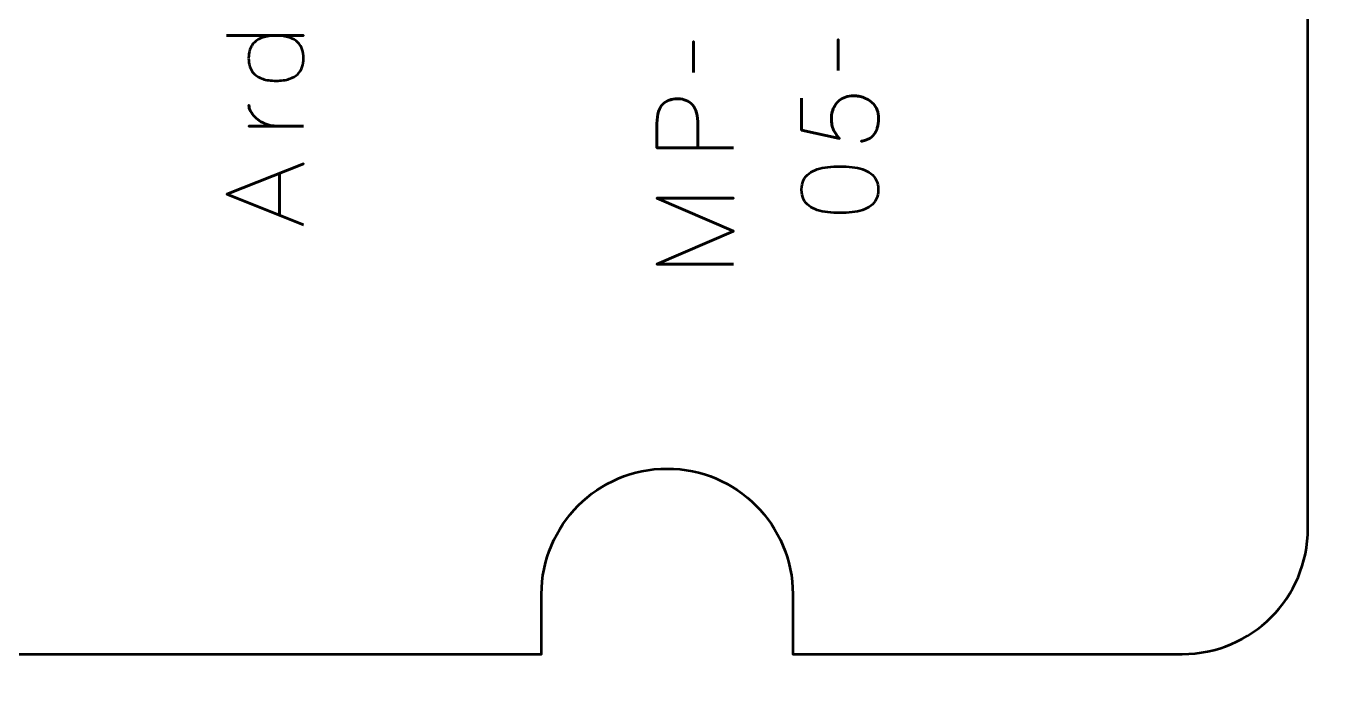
# Model space of a CAD drawing. Header units: centimetres. Extents: x -21 to 0, y -29.7 to 0.
# Drawn here: x -15.75 to -10.5, y -17.31 to -14.62 of the extents above; entities that cross this region are included whole.
import ezdxf

# ---------------------------------------------------------------- set-up
doc = ezdxf.new("R2010")
doc.units = ezdxf.units.CM
doc.header["$MEASUREMENT"] = 0
doc.layers.add('Layer 1', color=7, linetype='Continuous')

msp = doc.modelspace()

# ---------------------------------------------------------------- linework, layer by layer
at = {"layer": 'Layer 1', "color": 22, "lineweight": 53}
msp.add_open_spline([(-21.00002, -29.19996), (-21.00002, -29.19996), (-21.00002, -0.49992), (-21.00002, -0.49992), (-21.00002, -0.49992), (-21.00002, -0.22295), (-20.77693, 0.00004), (-20.49993, 0.00004), (-20.49993, 0.00004), (-20.49993, 0.00004), (-0.50008, 0.00004), (-0.50008, 0.00004), (-0.50008, 0.00004), (-0.22294, 0.00004), (0.00002, -0.22295), (0.00002, -0.49992), (0.00002, -0.49992), (0.00002, -0.49992), (0.00002, -29.19996), (0.00002, -29.19996), (0.00002, -29.19996), (0.00002, -29.47696), (-0.22294, -29.70005), (-0.50008, -29.70005), (-0.50008, -29.70005), (-0.50008, -29.70005), (-20.49993, -29.70005), (-20.49993, -29.70005), (-20.49993, -29.70005), (-20.77693, -29.70005), (-21.00002, -29.47696), (-21.00002, -29.19996)], degree=3, knots=[0, 0, 0, 0, 0.125, 0.125, 0.125, 0.125, 0.25, 0.25, 0.25, 0.25, 0.375, 0.375, 0.375, 0.375, 0.5, 0.5, 0.5, 0.5, 0.625, 0.625, 0.625, 0.625, 0.75, 0.75, 0.75, 0.75, 0.875, 0.875, 0.875, 0.875, 1, 1, 1, 1], dxfattribs=at)
at = {"layer": 'Layer 1', "color": 114, "lineweight": 53}
msp.add_open_spline([(-11.15005, -17.12102), (-11.15005, -17.12102), (-12.7, -17.12102), (-12.7, -17.12102), (-12.7, -17.12102), (-12.7, -17.12102), (-12.7, -16.8835), (-12.7, -16.8835), (-12.7, -16.8835), (-12.7, -16.6074), (-12.92391, -16.3835), (-13.2, -16.3835), (-13.2, -16.3835), (-13.47609, -16.3835), (-13.7, -16.6074), (-13.7, -16.8835), (-13.7, -16.8835), (-13.7, -16.8835), (-13.7, -17.12102), (-13.7, -17.12102), (-13.7, -17.12102), (-13.7, -17.12102), (-19.44995, -17.12102), (-19.44995, -17.12102), (-19.44995, -17.12102), (-19.72695, -17.12102), (-19.95005, -16.89793), (-19.95005, -16.62093), (-19.95005, -16.62093), (-19.95005, -16.62093), (-19.95005, -12.32107), (-19.95005, -12.32107), (-19.95005, -12.32107), (-19.95005, -12.04393), (-19.72695, -11.82097), (-19.44995, -11.82097), (-19.44995, -11.82097), (-19.44995, -11.82097), (-13.5885, -11.82097), (-13.5885, -11.82097), (-13.5885, -11.82097), (-13.5885, -11.82097), (-13.5885, -12.004), (-13.5885, -12.004), (-13.5885, -12.004), (-13.5885, -12.2801), (-13.36459, -12.504), (-13.0885, -12.504), (-13.0885, -12.504), (-12.81241, -12.504), (-12.5885, -12.2801), (-12.5885, -12.004), (-12.5885, -12.004), (-12.5885, -12.004), (-12.5885, -11.82097), (-12.5885, -11.82097), (-12.5885, -11.82097), (-12.5885, -11.82097), (-11.15005, -11.82097), (-11.15005, -11.82097), (-11.15005, -11.82097), (-10.87305, -11.82097), (-10.64995, -12.04393), (-10.64995, -12.32107), (-10.64995, -12.32107), (-10.64995, -12.32107), (-10.64995, -16.62093), (-10.64995, -16.62093), (-10.64995, -16.62093), (-10.64995, -16.89793), (-10.87305, -17.12102), (-11.15005, -17.12102)], degree=3, knots=[0, 0, 0, 0, 0.0555556, 0.0555556, 0.0555556, 0.0555556, 0.1111111, 0.1111111, 0.1111111, 0.1111111, 0.1666667, 0.1666667, 0.1666667, 0.1666667, 0.2222222, 0.2222222, 0.2222222, 0.2222222, 0.2777778, 0.2777778, 0.2777778, 0.2777778, 0.3333333, 0.3333333, 0.3333333, 0.3333333, 0.3888889, 0.3888889, 0.3888889, 0.3888889, 0.4444444, 0.4444444, 0.4444444, 0.4444444, 0.5, 0.5, 0.5, 0.5, 0.5555556, 0.5555556, 0.5555556, 0.5555556, 0.6111111, 0.6111111, 0.6111111, 0.6111111, 0.6666667, 0.6666667, 0.6666667, 0.6666667, 0.7222222, 0.7222222, 0.7222222, 0.7222222, 0.7777778, 0.7777778, 0.7777778, 0.7777778, 0.8333333, 0.8333333, 0.8333333, 0.8333333, 0.8888889, 0.8888889, 0.8888889, 0.8888889, 0.9444444, 0.9444444, 0.9444444, 0.9444444, 1, 1, 1, 1], dxfattribs=at)
at = {"layer": 'Layer 1', "color": 30, "lineweight": 53}
for points, knots in [([(-14.95321, -14.66002), (-14.95321, -14.66002), (-14.64714, -14.66002), (-14.64714, -14.66002), (-14.64714, -14.66002), (-14.64714, -14.66002), (-14.95321, -14.66002), (-14.95321, -14.66002)], [0, 0, 0, 0, 0.5, 0.5, 0.5, 0.5, 1, 1, 1, 1]), ([(-14.86558, -14.75019), (-14.86565, -14.73784), (-14.86396, -14.72627), (-14.86043, -14.71547), (-14.86043, -14.71547), (-14.8569, -14.70468), (-14.85097, -14.69515), (-14.84272, -14.6869), (-14.84272, -14.6869), (-14.83446, -14.67864), (-14.82325, -14.67222), (-14.80913, -14.66757), (-14.80913, -14.66757), (-14.79502, -14.66291), (-14.77746, -14.66051), (-14.75636, -14.66044), (-14.75636, -14.66044), (-14.73526, -14.66051), (-14.7177, -14.66291), (-14.70358, -14.66757), (-14.70358, -14.66757), (-14.68947, -14.67222), (-14.67825, -14.67864), (-14.67, -14.6869), (-14.67, -14.6869), (-14.66174, -14.69515), (-14.65582, -14.70468), (-14.65229, -14.71547), (-14.65229, -14.71547), (-14.64876, -14.72627), (-14.64707, -14.73784), (-14.64714, -14.75019), (-14.64714, -14.75019), (-14.64707, -14.76253), (-14.64876, -14.77411), (-14.65229, -14.78483), (-14.65229, -14.78483), (-14.65582, -14.79563), (-14.66174, -14.80508), (-14.67, -14.81326), (-14.67, -14.81326), (-14.67825, -14.82145), (-14.68947, -14.82787), (-14.70358, -14.83245), (-14.70358, -14.83245), (-14.7177, -14.83711), (-14.73526, -14.83944), (-14.75636, -14.83951), (-14.75636, -14.83951), (-14.77746, -14.83944), (-14.79502, -14.83711), (-14.80913, -14.83245), (-14.80913, -14.83245), (-14.82325, -14.82787), (-14.83446, -14.82145), (-14.84272, -14.81326), (-14.84272, -14.81326), (-14.85097, -14.80508), (-14.8569, -14.79563), (-14.86043, -14.78483), (-14.86043, -14.78483), (-14.86396, -14.77411), (-14.86565, -14.76253), (-14.86558, -14.75019)], [0, 0, 0, 0, 0.0625, 0.0625, 0.0625, 0.0625, 0.125, 0.125, 0.125, 0.125, 0.1875, 0.1875, 0.1875, 0.1875, 0.25, 0.25, 0.25, 0.25, 0.3125, 0.3125, 0.3125, 0.3125, 0.375, 0.375, 0.375, 0.375, 0.4375, 0.4375, 0.4375, 0.4375, 0.5, 0.5, 0.5, 0.5, 0.5625, 0.5625, 0.5625, 0.5625, 0.625, 0.625, 0.625, 0.625, 0.6875, 0.6875, 0.6875, 0.6875, 0.75, 0.75, 0.75, 0.75, 0.8125, 0.8125, 0.8125, 0.8125, 0.875, 0.875, 0.875, 0.875, 0.9375, 0.9375, 0.9375, 0.9375, 1, 1, 1, 1]), ([(-14.86558, -14.75019), (-14.86565, -14.73784), (-14.86396, -14.72627), (-14.86043, -14.71547), (-14.86043, -14.71547), (-14.8569, -14.70468), (-14.85097, -14.69515), (-14.84272, -14.6869), (-14.84272, -14.6869), (-14.83446, -14.67864), (-14.82325, -14.67222), (-14.80913, -14.66757), (-14.80913, -14.66757), (-14.79502, -14.66291), (-14.77746, -14.66051), (-14.75636, -14.66044), (-14.75636, -14.66044), (-14.73526, -14.66051), (-14.7177, -14.66291), (-14.70358, -14.66757), (-14.70358, -14.66757), (-14.68947, -14.67222), (-14.67825, -14.67864), (-14.67, -14.6869), (-14.67, -14.6869), (-14.66174, -14.69515), (-14.65582, -14.70468), (-14.65229, -14.71547), (-14.65229, -14.71547), (-14.64876, -14.72627), (-14.64707, -14.73784), (-14.64714, -14.75019), (-14.64714, -14.75019), (-14.64707, -14.76253), (-14.64876, -14.77411), (-14.65229, -14.78483), (-14.65229, -14.78483), (-14.65582, -14.79563), (-14.66174, -14.80508), (-14.67, -14.81326), (-14.67, -14.81326), (-14.67825, -14.82145), (-14.68947, -14.82787), (-14.70358, -14.83245), (-14.70358, -14.83245), (-14.7177, -14.83711), (-14.73526, -14.83944), (-14.75636, -14.83951), (-14.75636, -14.83951), (-14.77746, -14.83944), (-14.79502, -14.83711), (-14.80913, -14.83245), (-14.80913, -14.83245), (-14.82325, -14.82787), (-14.83446, -14.82145), (-14.84272, -14.81326), (-14.84272, -14.81326), (-14.85097, -14.80508), (-14.8569, -14.79563), (-14.86043, -14.78483), (-14.86043, -14.78483), (-14.86396, -14.77411), (-14.86565, -14.76253), (-14.86558, -14.75019)], [0, 0, 0, 0, 0.0625, 0.0625, 0.0625, 0.0625, 0.125, 0.125, 0.125, 0.125, 0.1875, 0.1875, 0.1875, 0.1875, 0.25, 0.25, 0.25, 0.25, 0.3125, 0.3125, 0.3125, 0.3125, 0.375, 0.375, 0.375, 0.375, 0.4375, 0.4375, 0.4375, 0.4375, 0.5, 0.5, 0.5, 0.5, 0.5625, 0.5625, 0.5625, 0.5625, 0.625, 0.625, 0.625, 0.625, 0.6875, 0.6875, 0.6875, 0.6875, 0.75, 0.75, 0.75, 0.75, 0.8125, 0.8125, 0.8125, 0.8125, 0.875, 0.875, 0.875, 0.875, 0.9375, 0.9375, 0.9375, 0.9375, 1, 1, 1, 1]), ([(-13.09507, -14.80672), (-13.09507, -14.80672), (-13.09507, -14.68353), (-13.09507, -14.68353), (-13.09507, -14.68353), (-13.09507, -14.68353), (-13.09507, -14.80672), (-13.09507, -14.80672)], [0, 0, 0, 0, 0.5, 0.5, 0.5, 0.5, 1, 1, 1, 1]), ([(-12.51976, -14.7993), (-12.51976, -14.7993), (-12.51976, -14.67611), (-12.51976, -14.67611), (-12.51976, -14.67611), (-12.51976, -14.67611), (-12.51976, -14.7993), (-12.51976, -14.7993)], [0, 0, 0, 0, 0.5, 0.5, 0.5, 0.5, 1, 1, 1, 1]), ([(-12.66538, -14.90894), (-12.66538, -14.90894), (-12.66538, -15.03594), (-12.66538, -15.03594), (-12.66538, -15.03594), (-12.66538, -15.03594), (-12.51383, -15.06981), (-12.51383, -15.06981), (-12.51383, -15.06981), (-12.51891, -15.06388), (-12.52349, -15.05824), (-12.52752, -15.0528), (-12.52752, -15.0528), (-12.53154, -15.04744), (-12.53492, -15.0418), (-12.53775, -15.0358), (-12.53775, -15.0358), (-12.54057, -15.02987), (-12.54269, -15.0231), (-12.54417, -15.01548), (-12.54417, -15.01548), (-12.54565, -15.00793), (-12.54643, -14.9989), (-12.54643, -14.98853), (-12.54643, -14.98853), (-12.54643, -14.98006), (-12.5453, -14.97159), (-12.54297, -14.96313), (-12.54297, -14.96313), (-12.54071, -14.95466), (-12.53725, -14.94662), (-12.53267, -14.939), (-12.53267, -14.939), (-12.52801, -14.93131), (-12.52222, -14.92453), (-12.51524, -14.91861), (-12.51524, -14.91861), (-12.50825, -14.91261), (-12.50007, -14.90788), (-12.49069, -14.9045), (-12.49069, -14.9045), (-12.4813, -14.90104), (-12.47065, -14.89928), (-12.4588, -14.89921), (-12.4588, -14.89921), (-12.45442, -14.89913), (-12.44892, -14.89963), (-12.44243, -14.90062), (-12.44243, -14.90062), (-12.43594, -14.90153), (-12.42888, -14.90323), (-12.4214, -14.90563), (-12.4214, -14.90563), (-12.41392, -14.90802), (-12.40651, -14.91141), (-12.39918, -14.91571), (-12.39918, -14.91571), (-12.39184, -14.92002), (-12.38514, -14.92552), (-12.37907, -14.93215), (-12.37907, -14.93215), (-12.373, -14.93879), (-12.36813, -14.94683), (-12.36446, -14.95621), (-12.36446, -14.95621), (-12.36087, -14.96567), (-12.35896, -14.97675), (-12.35889, -14.98937), (-12.35889, -14.98937), (-12.35896, -15.00447), (-12.36058, -15.01717), (-12.36362, -15.02747), (-12.36362, -15.02747), (-12.36672, -15.03778), (-12.37074, -15.04617), (-12.37582, -15.05266), (-12.37582, -15.05266), (-12.3809, -15.05922), (-12.38648, -15.0643), (-12.39254, -15.06797), (-12.39254, -15.06797), (-12.39861, -15.07164), (-12.40468, -15.07439), (-12.41075, -15.07623), (-12.41075, -15.07623), (-12.41682, -15.07806), (-12.42239, -15.07947), (-12.42747, -15.08039), (-12.42747, -15.08039), (-12.42239, -15.07947), (-12.41682, -15.07806), (-12.41075, -15.07623), (-12.41075, -15.07623), (-12.40468, -15.07439), (-12.39861, -15.07164), (-12.39254, -15.06797), (-12.39254, -15.06797), (-12.38648, -15.0643), (-12.3809, -15.05922), (-12.37582, -15.05266), (-12.37582, -15.05266), (-12.37074, -15.04617), (-12.36672, -15.03778), (-12.36362, -15.02747), (-12.36362, -15.02747), (-12.36058, -15.01717), (-12.35896, -15.00447), (-12.35889, -14.98937), (-12.35889, -14.98937), (-12.35896, -14.97675), (-12.36087, -14.96567), (-12.36446, -14.95621), (-12.36446, -14.95621), (-12.36813, -14.94683), (-12.373, -14.93879), (-12.37907, -14.93215), (-12.37907, -14.93215), (-12.38514, -14.92552), (-12.39184, -14.92002), (-12.39918, -14.91571), (-12.39918, -14.91571), (-12.40651, -14.91141), (-12.41392, -14.90802), (-12.4214, -14.90563), (-12.4214, -14.90563), (-12.42888, -14.90323), (-12.43594, -14.90153), (-12.44243, -14.90062), (-12.44243, -14.90062), (-12.44892, -14.89963), (-12.45442, -14.89913), (-12.4588, -14.89921), (-12.4588, -14.89921), (-12.47065, -14.89928), (-12.4813, -14.90104), (-12.49069, -14.9045), (-12.49069, -14.9045), (-12.50007, -14.90788), (-12.50825, -14.91261), (-12.51524, -14.91861), (-12.51524, -14.91861), (-12.52222, -14.92453), (-12.52801, -14.93131), (-12.53267, -14.939), (-12.53267, -14.939), (-12.53725, -14.94662), (-12.54071, -14.95466), (-12.54297, -14.96313), (-12.54297, -14.96313), (-12.5453, -14.97159), (-12.54643, -14.98006), (-12.54643, -14.98853), (-12.54643, -14.98853), (-12.54643, -14.9989), (-12.54565, -15.00793), (-12.54417, -15.01548), (-12.54417, -15.01548), (-12.54269, -15.0231), (-12.54057, -15.02987), (-12.53775, -15.0358), (-12.53775, -15.0358), (-12.53492, -15.0418), (-12.53154, -15.04744), (-12.52752, -15.0528), (-12.52752, -15.0528), (-12.52349, -15.05824), (-12.51891, -15.06388), (-12.51383, -15.06981), (-12.51383, -15.06981), (-12.51383, -15.06981), (-12.66538, -15.03594), (-12.66538, -15.03594), (-12.66538, -15.03594), (-12.66538, -15.03594), (-12.66538, -14.90894), (-12.66538, -14.90894)], [0, 0, 0, 0, 0.0227273, 0.0227273, 0.0227273, 0.0227273, 0.0454545, 0.0454545, 0.0454545, 0.0454545, 0.0681818, 0.0681818, 0.0681818, 0.0681818, 0.0909091, 0.0909091, 0.0909091, 0.0909091, 0.1136364, 0.1136364, 0.1136364, 0.1136364, 0.1363636, 0.1363636, 0.1363636, 0.1363636, 0.1590909, 0.1590909, 0.1590909, 0.1590909, 0.1818182, 0.1818182, 0.1818182, 0.1818182, 0.2045455, 0.2045455, 0.2045455, 0.2045455, 0.2272727, 0.2272727, 0.2272727, 0.2272727, 0.25, 0.25, 0.25, 0.25, 0.2727273, 0.2727273, 0.2727273, 0.2727273, 0.2954545, 0.2954545, 0.2954545, 0.2954545, 0.3181818, 0.3181818, 0.3181818, 0.3181818, 0.3409091, 0.3409091, 0.3409091, 0.3409091, 0.3636364, 0.3636364, 0.3636364, 0.3636364, 0.3863636, 0.3863636, 0.3863636, 0.3863636, 0.4090909, 0.4090909, 0.4090909, 0.4090909, 0.4318182, 0.4318182, 0.4318182, 0.4318182, 0.4545455, 0.4545455, 0.4545455, 0.4545455, 0.4772727, 0.4772727, 0.4772727, 0.4772727, 0.5, 0.5, 0.5, 0.5, 0.5227273, 0.5227273, 0.5227273, 0.5227273, 0.5454545, 0.5454545, 0.5454545, 0.5454545, 0.5681818, 0.5681818, 0.5681818, 0.5681818, 0.5909091, 0.5909091, 0.5909091, 0.5909091, 0.6136364, 0.6136364, 0.6136364, 0.6136364, 0.6363636, 0.6363636, 0.6363636, 0.6363636, 0.6590909, 0.6590909, 0.6590909, 0.6590909, 0.6818182, 0.6818182, 0.6818182, 0.6818182, 0.7045455, 0.7045455, 0.7045455, 0.7045455, 0.7272727, 0.7272727, 0.7272727, 0.7272727, 0.75, 0.75, 0.75, 0.75, 0.7727273, 0.7727273, 0.7727273, 0.7727273, 0.7954545, 0.7954545, 0.7954545, 0.7954545, 0.8181818, 0.8181818, 0.8181818, 0.8181818, 0.8409091, 0.8409091, 0.8409091, 0.8409091, 0.8636364, 0.8636364, 0.8636364, 0.8636364, 0.8863636, 0.8863636, 0.8863636, 0.8863636, 0.9090909, 0.9090909, 0.9090909, 0.9090909, 0.9318182, 0.9318182, 0.9318182, 0.9318182, 0.9545455, 0.9545455, 0.9545455, 0.9545455, 0.9772727, 0.9772727, 0.9772727, 0.9772727, 1, 1, 1, 1]), ([(-14.75805, -15.01985), (-14.76786, -15.02006), (-14.77781, -15.01858), (-14.78783, -15.01548), (-14.78783, -15.01548), (-14.79785, -15.01237), (-14.80744, -15.00807), (-14.81661, -15.00256), (-14.81661, -15.00256), (-14.82579, -14.99699), (-14.8339, -14.99064), (-14.8411, -14.98344), (-14.8411, -14.98344), (-14.84829, -14.97632), (-14.85394, -14.9687), (-14.8581, -14.96073), (-14.8581, -14.96073), (-14.86226, -14.95275), (-14.86431, -14.94485), (-14.86431, -14.93688), (-14.86431, -14.93688), (-14.86431, -14.94485), (-14.86226, -14.95275), (-14.8581, -14.96073), (-14.8581, -14.96073), (-14.85394, -14.9687), (-14.84829, -14.97632), (-14.8411, -14.98344), (-14.8411, -14.98344), (-14.8339, -14.99064), (-14.82579, -14.99699), (-14.81661, -15.00256), (-14.81661, -15.00256), (-14.80744, -15.00807), (-14.79785, -15.01237), (-14.78783, -15.01548), (-14.78783, -15.01548), (-14.77781, -15.01858), (-14.76786, -15.02006), (-14.75805, -15.01985)], [0, 0, 0, 0, 0.1, 0.1, 0.1, 0.1, 0.2, 0.2, 0.2, 0.2, 0.3, 0.3, 0.3, 0.3, 0.4, 0.4, 0.4, 0.4, 0.5, 0.5, 0.5, 0.5, 0.6, 0.6, 0.6, 0.6, 0.7, 0.7, 0.7, 0.7, 0.8, 0.8, 0.8, 0.8, 0.9, 0.9, 0.9, 0.9, 1, 1, 1, 1]), ([(-12.93547, -15.10728), (-12.93547, -15.10728), (-13.24069, -15.10728), (-13.24069, -15.10728), (-13.24069, -15.10728), (-13.24069, -15.10728), (-13.24069, -15.00991), (-13.24069, -15.00991), (-13.24069, -15.00991), (-13.24062, -14.99044), (-13.23843, -14.97443), (-13.2342, -14.9618), (-13.2342, -14.9618), (-13.23004, -14.94924), (-13.22425, -14.93936), (-13.21691, -14.93223), (-13.21691, -14.93223), (-13.20965, -14.92511), (-13.20132, -14.92003), (-13.19194, -14.91692), (-13.19194, -14.91692), (-13.18255, -14.91389), (-13.17275, -14.91213), (-13.16237, -14.9117), (-13.16237, -14.9117), (-13.152, -14.91121), (-13.14184, -14.91241), (-13.13197, -14.91523), (-13.13197, -14.91523), (-13.12209, -14.91812), (-13.11313, -14.92299), (-13.10508, -14.92998), (-13.10508, -14.92998), (-13.09704, -14.93689), (-13.09062, -14.94627), (-13.08589, -14.95806), (-13.08589, -14.95806), (-13.0811, -14.96984), (-13.0787, -14.98444), (-13.07856, -15.00187), (-13.07856, -15.00187), (-13.07856, -15.00187), (-13.07856, -15.10728), (-13.07856, -15.10728), (-13.07856, -15.10728), (-13.07856, -15.10728), (-13.07856, -15.00187), (-13.07856, -15.00187), (-13.07856, -15.00187), (-13.0787, -14.9848), (-13.0811, -14.97033), (-13.08589, -14.95862), (-13.08589, -14.95862), (-13.09062, -14.94684), (-13.09704, -14.93745), (-13.10508, -14.9304), (-13.10508, -14.9304), (-13.11313, -14.92341), (-13.12209, -14.9184), (-13.13197, -14.91544), (-13.13197, -14.91544), (-13.14184, -14.91248), (-13.152, -14.91121), (-13.16237, -14.9117), (-13.16237, -14.9117), (-13.17275, -14.91213), (-13.18255, -14.91389), (-13.19194, -14.91706), (-13.19194, -14.91706), (-13.20132, -14.92017), (-13.20965, -14.92539), (-13.21691, -14.93252), (-13.21691, -14.93252), (-13.22425, -14.93971), (-13.23004, -14.94959), (-13.2342, -14.96215), (-13.2342, -14.96215), (-13.23843, -14.97478), (-13.24062, -14.99065), (-13.24069, -15.00991), (-13.24069, -15.00991), (-13.24069, -15.00991), (-13.24069, -15.10728), (-13.24069, -15.10728), (-13.24069, -15.10728), (-13.24069, -15.10728), (-12.93547, -15.10728), (-12.93547, -15.10728)], [0, 0, 0, 0, 0.0454545, 0.0454545, 0.0454545, 0.0454545, 0.0909091, 0.0909091, 0.0909091, 0.0909091, 0.1363636, 0.1363636, 0.1363636, 0.1363636, 0.1818182, 0.1818182, 0.1818182, 0.1818182, 0.2272727, 0.2272727, 0.2272727, 0.2272727, 0.2727273, 0.2727273, 0.2727273, 0.2727273, 0.3181818, 0.3181818, 0.3181818, 0.3181818, 0.3636364, 0.3636364, 0.3636364, 0.3636364, 0.4090909, 0.4090909, 0.4090909, 0.4090909, 0.4545455, 0.4545455, 0.4545455, 0.4545455, 0.5, 0.5, 0.5, 0.5, 0.5454545, 0.5454545, 0.5454545, 0.5454545, 0.5909091, 0.5909091, 0.5909091, 0.5909091, 0.6363636, 0.6363636, 0.6363636, 0.6363636, 0.6818182, 0.6818182, 0.6818182, 0.6818182, 0.7272727, 0.7272727, 0.7272727, 0.7272727, 0.7727273, 0.7727273, 0.7727273, 0.7727273, 0.8181818, 0.8181818, 0.8181818, 0.8181818, 0.8636364, 0.8636364, 0.8636364, 0.8636364, 0.9090909, 0.9090909, 0.9090909, 0.9090909, 0.9545455, 0.9545455, 0.9545455, 0.9545455, 1, 1, 1, 1]), ([(-14.64714, -15.01985), (-14.64714, -15.01985), (-14.86431, -15.01985), (-14.86431, -15.01985), (-14.86431, -15.01985), (-14.86431, -15.01985), (-14.64714, -15.01985), (-14.64714, -15.01985)], [0, 0, 0, 0, 0.5, 0.5, 0.5, 0.5, 1, 1, 1, 1]), ([(-14.64714, -15.4127), (-14.64714, -15.4127), (-14.95236, -15.29163), (-14.95236, -15.29163), (-14.95236, -15.29163), (-14.95236, -15.29163), (-14.64714, -15.17013), (-14.64714, -15.17013), (-14.64714, -15.17013), (-14.64714, -15.17013), (-14.95236, -15.29163), (-14.95236, -15.29163), (-14.95236, -15.29163), (-14.95236, -15.29163), (-14.64714, -15.4127), (-14.64714, -15.4127)], [0, 0, 0, 0, 0.25, 0.25, 0.25, 0.25, 0.5, 0.5, 0.5, 0.5, 0.75, 0.75, 0.75, 0.75, 1, 1, 1, 1]), ([(-14.74324, -15.3746), (-14.74324, -15.3746), (-14.74324, -15.20866), (-14.74324, -15.20866), (-14.74324, -15.20866), (-14.74324, -15.20866), (-14.74324, -15.3746), (-14.74324, -15.3746)], [0, 0, 0, 0, 0.5, 0.5, 0.5, 0.5, 1, 1, 1, 1]), ([(-12.36016, -15.273), (-12.36023, -15.25819), (-12.36284, -15.24542), (-12.36792, -15.23476), (-12.36792, -15.23476), (-12.373, -15.22418), (-12.38027, -15.21536), (-12.38951, -15.20831), (-12.38951, -15.20831), (-12.39882, -15.20132), (-12.40983, -15.19582), (-12.42253, -15.19173), (-12.42253, -15.19173), (-12.43523, -15.1877), (-12.44913, -15.18481), (-12.46437, -15.18319), (-12.46437, -15.18319), (-12.47961, -15.18149), (-12.49563, -15.18065), (-12.51256, -15.18072), (-12.51256, -15.18072), (-12.52942, -15.18065), (-12.54544, -15.18149), (-12.56061, -15.18319), (-12.56061, -15.18319), (-12.57578, -15.18481), (-12.58975, -15.1877), (-12.60245, -15.19173), (-12.60245, -15.19173), (-12.61508, -15.19582), (-12.62608, -15.20132), (-12.63547, -15.20831), (-12.63547, -15.20831), (-12.64478, -15.21536), (-12.65205, -15.22418), (-12.65713, -15.23476), (-12.65713, -15.23476), (-12.66228, -15.24542), (-12.66489, -15.25819), (-12.66496, -15.273), (-12.66496, -15.273), (-12.66489, -15.28782), (-12.66228, -15.30059), (-12.65713, -15.31125), (-12.65713, -15.31125), (-12.65205, -15.32183), (-12.64478, -15.33065), (-12.63547, -15.3377), (-12.63547, -15.3377), (-12.62608, -15.34469), (-12.61508, -15.35019), (-12.60245, -15.35428), (-12.60245, -15.35428), (-12.58975, -15.35831), (-12.57578, -15.3612), (-12.56061, -15.36282), (-12.56061, -15.36282), (-12.54544, -15.36451), (-12.52942, -15.36536), (-12.51256, -15.36529), (-12.51256, -15.36529), (-12.49563, -15.36536), (-12.47961, -15.36451), (-12.46437, -15.36282), (-12.46437, -15.36282), (-12.44913, -15.3612), (-12.43523, -15.35831), (-12.42253, -15.35428), (-12.42253, -15.35428), (-12.40983, -15.35019), (-12.39882, -15.34469), (-12.38951, -15.3377), (-12.38951, -15.3377), (-12.38027, -15.33065), (-12.373, -15.32183), (-12.36792, -15.31125), (-12.36792, -15.31125), (-12.36284, -15.30059), (-12.36023, -15.28782), (-12.36016, -15.273)], [0, 0, 0, 0, 0.05, 0.05, 0.05, 0.05, 0.1, 0.1, 0.1, 0.1, 0.15, 0.15, 0.15, 0.15, 0.2, 0.2, 0.2, 0.2, 0.25, 0.25, 0.25, 0.25, 0.3, 0.3, 0.3, 0.3, 0.35, 0.35, 0.35, 0.35, 0.4, 0.4, 0.4, 0.4, 0.45, 0.45, 0.45, 0.45, 0.5, 0.5, 0.5, 0.5, 0.55, 0.55, 0.55, 0.55, 0.6, 0.6, 0.6, 0.6, 0.65, 0.65, 0.65, 0.65, 0.7, 0.7, 0.7, 0.7, 0.75, 0.75, 0.75, 0.75, 0.8, 0.8, 0.8, 0.8, 0.85, 0.85, 0.85, 0.85, 0.9, 0.9, 0.9, 0.9, 0.95, 0.95, 0.95, 0.95, 1, 1, 1, 1]), ([(-12.36016, -15.273), (-12.36023, -15.25819), (-12.36284, -15.24542), (-12.36792, -15.23476), (-12.36792, -15.23476), (-12.373, -15.22418), (-12.38027, -15.21536), (-12.38951, -15.20831), (-12.38951, -15.20831), (-12.39882, -15.20132), (-12.40983, -15.19582), (-12.42253, -15.19173), (-12.42253, -15.19173), (-12.43523, -15.1877), (-12.44913, -15.18481), (-12.46437, -15.18319), (-12.46437, -15.18319), (-12.47961, -15.18149), (-12.49563, -15.18065), (-12.51256, -15.18072), (-12.51256, -15.18072), (-12.52942, -15.18065), (-12.54544, -15.18149), (-12.56061, -15.18319), (-12.56061, -15.18319), (-12.57578, -15.18481), (-12.58975, -15.1877), (-12.60245, -15.19173), (-12.60245, -15.19173), (-12.61508, -15.19582), (-12.62608, -15.20132), (-12.63547, -15.20831), (-12.63547, -15.20831), (-12.64478, -15.21536), (-12.65205, -15.22418), (-12.65713, -15.23476), (-12.65713, -15.23476), (-12.66228, -15.24542), (-12.66489, -15.25819), (-12.66496, -15.273), (-12.66496, -15.273), (-12.66489, -15.28782), (-12.66228, -15.30059), (-12.65713, -15.31125), (-12.65713, -15.31125), (-12.65205, -15.32183), (-12.64478, -15.33065), (-12.63547, -15.3377), (-12.63547, -15.3377), (-12.62608, -15.34469), (-12.61508, -15.35019), (-12.60245, -15.35428), (-12.60245, -15.35428), (-12.58975, -15.35831), (-12.57578, -15.3612), (-12.56061, -15.36282), (-12.56061, -15.36282), (-12.54544, -15.36451), (-12.52942, -15.36536), (-12.51256, -15.36529), (-12.51256, -15.36529), (-12.49563, -15.36536), (-12.47961, -15.36451), (-12.46437, -15.36282), (-12.46437, -15.36282), (-12.44913, -15.3612), (-12.43523, -15.35831), (-12.42253, -15.35428), (-12.42253, -15.35428), (-12.40983, -15.35019), (-12.39882, -15.34469), (-12.38951, -15.3377), (-12.38951, -15.3377), (-12.38027, -15.33065), (-12.373, -15.32183), (-12.36792, -15.31125), (-12.36792, -15.31125), (-12.36284, -15.30059), (-12.36023, -15.28782), (-12.36016, -15.273)], [0, 0, 0, 0, 0.05, 0.05, 0.05, 0.05, 0.1, 0.1, 0.1, 0.1, 0.15, 0.15, 0.15, 0.15, 0.2, 0.2, 0.2, 0.2, 0.25, 0.25, 0.25, 0.25, 0.3, 0.3, 0.3, 0.3, 0.35, 0.35, 0.35, 0.35, 0.4, 0.4, 0.4, 0.4, 0.45, 0.45, 0.45, 0.45, 0.5, 0.5, 0.5, 0.5, 0.55, 0.55, 0.55, 0.55, 0.6, 0.6, 0.6, 0.6, 0.65, 0.65, 0.65, 0.65, 0.7, 0.7, 0.7, 0.7, 0.75, 0.75, 0.75, 0.75, 0.8, 0.8, 0.8, 0.8, 0.85, 0.85, 0.85, 0.85, 0.9, 0.9, 0.9, 0.9, 0.95, 0.95, 0.95, 0.95, 1, 1, 1, 1]), ([(-12.93547, -15.56998), (-12.93547, -15.56998), (-13.24069, -15.56998), (-13.24069, -15.56998), (-13.24069, -15.56998), (-13.24069, -15.56998), (-12.93547, -15.43875), (-12.93547, -15.43875), (-12.93547, -15.43875), (-12.93547, -15.43875), (-13.24069, -15.30709), (-13.24069, -15.30709), (-13.24069, -15.30709), (-13.24069, -15.30709), (-12.93547, -15.30709), (-12.93547, -15.30709), (-12.93547, -15.30709), (-12.93547, -15.30709), (-13.24069, -15.30709), (-13.24069, -15.30709), (-13.24069, -15.30709), (-13.24069, -15.30709), (-12.93547, -15.43875), (-12.93547, -15.43875), (-12.93547, -15.43875), (-12.93547, -15.43875), (-13.24069, -15.56998), (-13.24069, -15.56998), (-13.24069, -15.56998), (-13.24069, -15.56998), (-12.93547, -15.56998), (-12.93547, -15.56998)], [0, 0, 0, 0, 0.125, 0.125, 0.125, 0.125, 0.25, 0.25, 0.25, 0.25, 0.375, 0.375, 0.375, 0.375, 0.5, 0.5, 0.5, 0.5, 0.625, 0.625, 0.625, 0.625, 0.75, 0.75, 0.75, 0.75, 0.875, 0.875, 0.875, 0.875, 1, 1, 1, 1])]:
    msp.add_open_spline(points, degree=3, knots=knots, dxfattribs=at)

doc.saveas('drawing.dxf')
